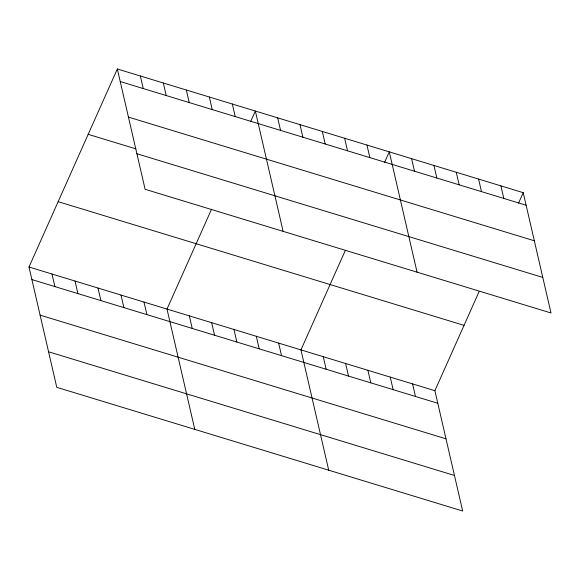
<?xml version="1.0" encoding="UTF-8"?>
<svg xmlns="http://www.w3.org/2000/svg" width="580" height="580" viewBox="0 0 580 580"><rect width="100%" height="100%" fill="white"/><g stroke="black" fill="none" stroke-linecap="round" stroke-linejoin="round"><path stroke-width="0.87" d="M479.058 291.689L434.891 390.71L462.666 511.016L56.775 387.324L29 267.017L117.334 68.984L523.225 192.676L551 312.982L145.109 189.29L117.334 68.984M211.171 210.054L167.004 309.067L194.779 429.381M250.661 121.525L255.338 111.034L283.113 231.347M345.114 250.872L300.947 349.892L328.722 470.199M384.605 162.342L389.282 151.851L417.056 272.165M518.542 203.16L523.225 192.676M120.234 81.541L526.125 205.233M128.441 117.095L534.332 240.787M88.182 134.335L135.887 148.871M136.902 153.736L542.793 277.428M58.152 201.666L464.043 325.358M29 267.017L434.891 390.71M31.9 279.575L437.791 403.267M40.107 315.129L445.998 438.821M48.568 351.77L454.459 475.462M500.902 185.868L503.795 198.425M478.572 179.068L481.473 191.625M456.25 172.267L459.15 184.817M433.927 165.459L436.827 178.016M411.604 158.659L414.504 171.216M366.959 145.051L369.851 157.608M412.568 383.902L415.468 396.459M344.629 138.25L347.529 150.807M390.238 377.101L393.138 389.659M322.306 131.442L325.206 144M367.916 370.301L370.816 382.858M299.983 124.642L302.883 137.199M345.593 363.493L348.493 376.05M277.661 117.841L280.56 130.399M323.27 356.693L326.17 369.25M232.333 104.03L235.233 116.587M278.625 343.084L281.525 355.642M209.337 97.019L212.237 109.576M256.295 336.284L259.195 348.841M186.332 90.009L189.232 102.566M233.972 329.476L236.872 342.033M163.335 82.998L166.235 95.555M211.649 322.676L214.549 335.233M140.331 75.987L143.231 88.544M189.326 315.875L192.226 328.432M144 302.064L146.899 314.621M121.002 295.053L123.903 307.61M97.998 288.043L100.898 300.599M75.001 281.032L77.901 293.589M51.997 274.021L54.897 286.578"/></g></svg>
